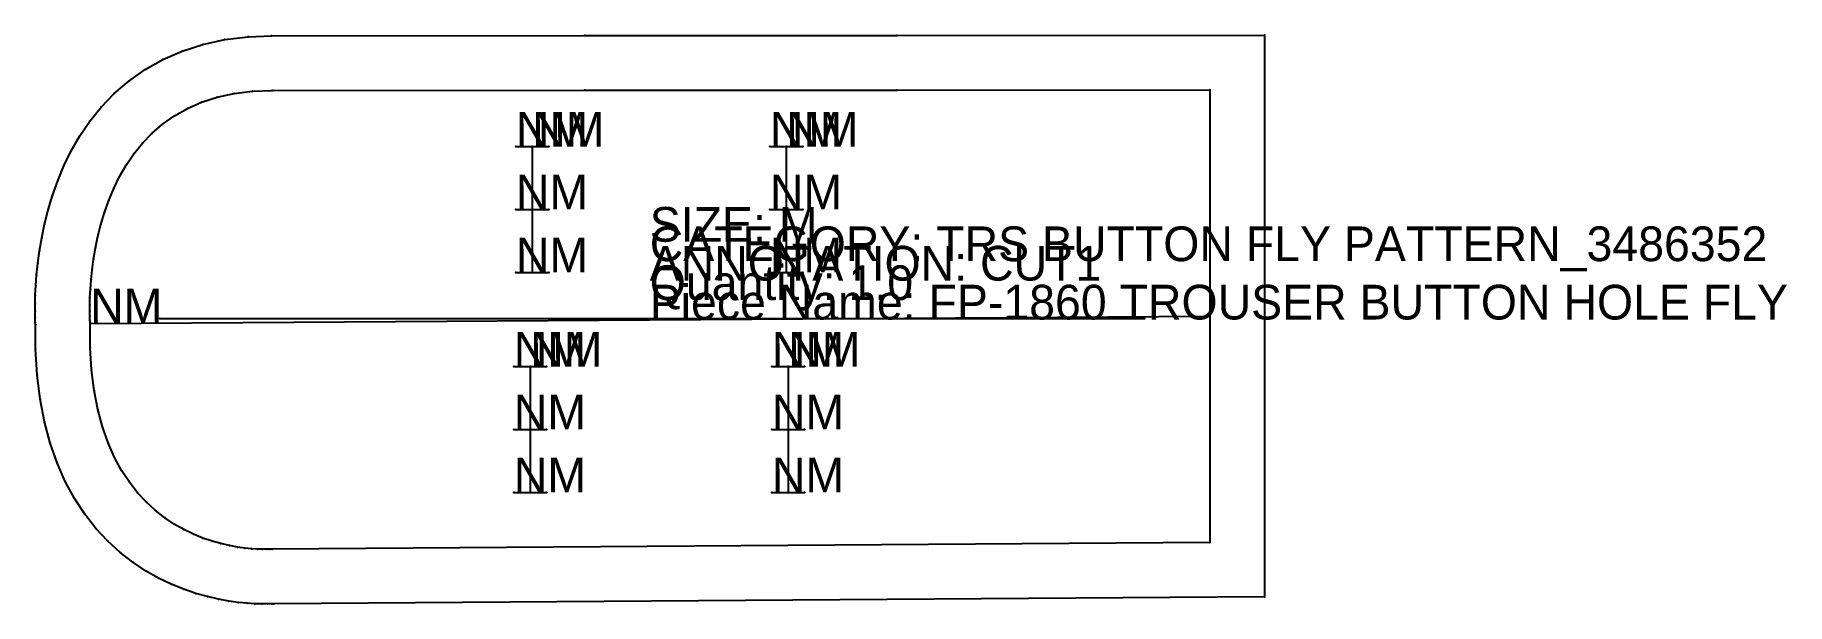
# Model space of a CAD drawing. Extents: x 0 to 50.2, y -48.6 to 1.4.
# Drawn here: x 37.56 to 50.17, y -48.62 to -44.52 of the extents above.
import ezdxf

# ---------------------------------------------------------------- set-up
doc = ezdxf.new("R2010")
doc.units = 0

# ---------------------------------------------------------------- blocks, each defined once
blk = doc.blocks.new('FP-1860 TROUSER BUTTON HOLE FLY_M')
at = {"layer": '1'}
for points in [[(37.5647, -46.5931), (37.5636, -46.5576), (37.5631, -46.5128), (37.5634, -46.4596), (37.5652, -46.3972), (37.5688, -46.3272), (37.5747, -46.2501), (37.5833, -46.1665), (37.5955, -46.0771), (37.6115, -45.9832), (37.6319, -45.885), (37.6574, -45.7833), (37.6887, -45.6789), (37.7263, -45.5726), (37.7713, -45.4648), (37.8243, -45.3572), (37.886, -45.2501), (37.9579, -45.1447), (38.04, -45.0428), (38.1335, -44.9455), (38.2385, -44.8548), (38.3554, -44.7722), (38.4834, -44.6998), (38.6224, -44.6388), (38.7717, -44.5907), (38.9301, -44.5561), (39.0976, -44.5357), (39.264, -44.53), (41.5183, -44.5281), (41.5183, -44.5281), (43.766, -44.5261), (43.766, -44.5261), (46.4117, -44.5237)], [(46.4117, -44.5237), (46.4116, -48.5689)], [(46.4116, -48.5689), (39.283, -48.6182), (39.2686, -48.619), (39.2359, -48.6199), (39.1944, -48.6199), (39.1456, -48.6183), (39.0893, -48.6147), (39.0262, -48.6083), (38.9577, -48.5988), (38.8833, -48.5854), (38.8037, -48.5672), (38.7204, -48.5437), (38.6331, -48.5141), (38.5433, -48.4776), (38.4517, -48.4336), (38.3592, -48.3811), (38.2669, -48.3199), (38.1753, -48.2485), (38.0866, -48.1672), (38.0018, -48.0758), (37.9218, -47.9739), (37.8478, -47.8611), (37.781, -47.7381), (37.7221, -47.6049), (37.6718, -47.4615), (37.6308, -47.3081), (37.5992, -47.1445), (37.5776, -46.9706), (37.5662, -46.7859), (37.5656, -46.6103), (37.5656, -46.6103), (37.5655, -46.6073), (37.5647, -46.5931)]]:
    blk.add_lwpolyline(points, dxfattribs=at)
at = {"layer": '14'}
for points in [[(37.9581, -46.5764), (37.9572, -46.549), (37.9568, -46.512), (37.9571, -46.4664), (37.9586, -46.4128), (37.9617, -46.3523), (37.9668, -46.2855), (37.9743, -46.2134), (37.9847, -46.1367), (37.9984, -46.0563), (38.0157, -45.973), (38.0371, -45.8877), (38.063, -45.8012), (38.0938, -45.7143), (38.1299, -45.6278), (38.1718, -45.5427), (38.2197, -45.4596), (38.2743, -45.3795), (38.3358, -45.3032), (38.4047, -45.2315), (38.4814, -45.1652), (38.5663, -45.1052), (38.6598, -45.0524), (38.7623, -45.0074), (38.8743, -44.9713), (38.9961, -44.9447), (39.1282, -44.9286), (39.2709, -44.9237), (41.5186, -44.9218), (41.5186, -44.9218), (43.7663, -44.9198), (43.7663, -44.9198), (46.018, -44.9178)], [(46.018, -44.9178), (46.0179, -48.1779)], [(46.0179, -48.1779), (39.2709, -48.2246), (39.2525, -48.2256), (39.2305, -48.2262), (39.2009, -48.2262), (39.1644, -48.225), (39.1215, -48.2223), (39.0731, -48.2174), (39.0198, -48.21), (38.9622, -48.1996), (38.901, -48.1856), (38.837, -48.1676), (38.7707, -48.1451), (38.7029, -48.1175), (38.6342, -48.0845), (38.5654, -48.0455), (38.497, -48.0001), (38.4297, -47.9477), (38.3644, -47.8878), (38.3015, -47.82), (38.2418, -47.7439), (38.1859, -47.6588), (38.1346, -47.5643), (38.0885, -47.46), (38.0483, -47.3453), (38.0147, -47.2198), (37.9883, -47.0829), (37.9698, -46.9342), (37.9599, -46.7732), (37.9593, -46.5994), (37.9589, -46.5935), (37.9589, -46.5935), (37.9581, -46.5764)]]:
    blk.add_lwpolyline(points, dxfattribs=at)
at = {"layer": '2'}
for p in [(39.264, -44.53), (41.5183, -44.5281), (43.766, -44.5261), (46.4117, -44.5237), (46.4117, -44.5237), (39.2709, -44.9237), (41.5186, -44.9218), (43.7663, -44.9198), (46.018, -44.9178), (46.018, -44.9178), (41.0238, -45.3268), (41.1419, -45.3268), (41.26, -45.3268), (42.8523, -45.3268), (42.9704, -45.3268), (43.0885, -45.3268), (41.0238, -45.7796), (41.26, -45.7796), (42.8523, -45.7796), (43.0885, -45.7796), (41.0238, -46.2323), (41.1419, -46.2323), (41.26, -46.2323), (42.8523, -46.2323), (42.9704, -46.2323), (43.0885, -46.2323), (37.5656, -46.6103), (37.9589, -46.5935), (37.9593, -46.5994), (37.9593, -46.5994), (38.4617, -46.5651), (45.5483, -46.5651), (46.0179, -46.5487), (41.0088, -46.9108), (41.1269, -46.9108), (41.2451, -46.9108), (42.8663, -46.9108), (42.9844, -46.9108), (43.1025, -46.9108), (41.0088, -47.3635), (41.2451, -47.3635), (42.8663, -47.3635), (43.1025, -47.3635), (41.0088, -47.8163), (41.1269, -47.8163), (41.2451, -47.8163), (42.8663, -47.8163), (42.9844, -47.8163), (43.1025, -47.8163), (39.2709, -48.2246), (46.0179, -48.1779), (46.0179, -48.1779), (39.283, -48.6182), (46.4116, -48.5689), (46.4116, -48.5689)]:
    blk.add_point(p, dxfattribs=at)
at = {"layer": '3'}
for p in [(38.7717, -44.5907), (38.9301, -44.5561), (39.0976, -44.5357), (41.5183, -44.5281), (43.766, -44.5261), (38.4834, -44.6998), (38.6224, -44.6388), (38.2385, -44.8548), (38.3554, -44.7722), (38.1335, -44.9455), (38.7623, -45.0074), (38.8743, -44.9713), (38.9961, -44.9447), (39.1282, -44.9286), (41.5186, -44.9218), (43.7663, -44.9198), (38.04, -45.0428), (38.5663, -45.1052), (38.6598, -45.0524), (37.886, -45.2501), (37.9579, -45.1447), (38.4047, -45.2315), (38.4814, -45.1652), (37.8243, -45.3572), (38.2743, -45.3795), (38.3358, -45.3032), (37.7713, -45.4648), (38.2197, -45.4596), (37.7263, -45.5726), (38.1299, -45.6278), (38.1718, -45.5427), (37.6887, -45.6789), (38.0938, -45.7143), (37.6319, -45.885), (37.6574, -45.7833), (38.0371, -45.8877), (38.063, -45.8012), (37.6115, -45.9832), (38.0157, -45.973), (37.5955, -46.0771), (37.9847, -46.1367), (37.9984, -46.0563), (37.5747, -46.2501), (37.5833, -46.1665), (37.9743, -46.2134), (37.5652, -46.3972), (37.5688, -46.3272), (37.9617, -46.3523), (37.9668, -46.2855), (37.5631, -46.5128), (37.5634, -46.4596), (37.9568, -46.512), (37.9571, -46.4664), (37.9586, -46.4128), (37.5636, -46.5576), (37.5647, -46.5931), (37.5647, -46.5931), (37.5655, -46.6073), (37.5656, -46.6103), (37.9572, -46.549), (37.9581, -46.5764), (37.9581, -46.5764), (37.9589, -46.5935), (37.9599, -46.7732), (37.5662, -46.7859), (37.5776, -46.9706), (37.9698, -46.9342), (37.5992, -47.1445), (37.9883, -47.0829), (38.0147, -47.2198), (37.6308, -47.3081), (38.0483, -47.3453), (37.6718, -47.4615), (38.0885, -47.46), (37.7221, -47.6049), (38.1346, -47.5643), (38.1859, -47.6588), (37.781, -47.7381), (38.2418, -47.7439), (37.8478, -47.8611), (38.3015, -47.82), (38.3644, -47.8878), (37.9218, -47.9739), (38.4297, -47.9477), (38.497, -48.0001), (38.0018, -48.0758), (38.0866, -48.1672), (38.5654, -48.0455), (38.6342, -48.0845), (38.7029, -48.1175), (38.7707, -48.1451), (38.837, -48.1676), (38.1753, -48.2485), (38.901, -48.1856), (38.9622, -48.1996), (39.0198, -48.21), (39.0731, -48.2174), (39.1215, -48.2223), (39.1644, -48.225), (39.2009, -48.2262), (39.2305, -48.2262), (39.2525, -48.2256), (38.2669, -48.3199), (38.3592, -48.3811), (38.4517, -48.4336), (38.5433, -48.4776), (38.6331, -48.5141), (38.7204, -48.5437), (38.8037, -48.5672), (38.8833, -48.5854), (38.9577, -48.5988), (39.0262, -48.6083), (39.0893, -48.6147), (39.1456, -48.6183), (39.1944, -48.6199), (39.2359, -48.6199), (39.2686, -48.619)]:
    blk.add_point(p, dxfattribs=at)
at = {"layer": '5'}
blk.add_line((38.4617, -46.5651), (45.5483, -46.5651), dxfattribs=at)
at = {"layer": '7'}
blk.add_line((38.4617, -46.5651), (45.5483, -46.5651), dxfattribs=at)
at = {"layer": '8'}
for p, q in [((41.0238, -45.3268), (41.26, -45.3268)), ((41.1419, -45.3268), (41.1419, -46.2323)), ((42.8523, -45.3268), (43.0885, -45.3268)), ((42.9704, -45.3268), (42.9704, -46.2323)), ((41.0238, -45.7796), (41.26, -45.7796)), ((42.8523, -45.7796), (43.0885, -45.7796)), ((41.0238, -46.2323), (41.26, -46.2323)), ((42.8523, -46.2323), (43.0885, -46.2323)), ((37.9593, -46.5994), (46.0179, -46.5487)), ((41.0088, -46.9108), (41.2451, -46.9108)), ((41.1269, -46.9108), (41.1269, -47.8163)), ((42.8663, -46.9108), (43.1025, -46.9108)), ((42.9844, -46.9108), (42.9844, -47.8163)), ((41.0088, -47.3635), (41.2451, -47.3635)), ((42.8663, -47.3635), (43.1025, -47.3635)), ((41.0088, -47.8163), (41.2451, -47.8163)), ((42.8663, -47.8163), (43.1025, -47.8163))]:
    blk.add_line(p, q, dxfattribs=at)
at = {"layer": '84'}
for points in [[(37.5647, -46.5931), (37.5636, -46.5576), (37.5631, -46.5128), (37.5634, -46.4596), (37.5652, -46.3972), (37.5688, -46.3272), (37.5747, -46.2501), (37.5833, -46.1665), (37.5955, -46.0771), (37.6115, -45.9832), (37.6319, -45.885), (37.6574, -45.7833), (37.6887, -45.6789), (37.7263, -45.5726), (37.7713, -45.4648), (37.8243, -45.3572), (37.886, -45.2501), (37.9579, -45.1447), (38.04, -45.0428), (38.1335, -44.9455), (38.2385, -44.8548), (38.3554, -44.7722), (38.4834, -44.6998), (38.6224, -44.6388), (38.7717, -44.5907), (38.9301, -44.5561), (39.0976, -44.5357), (39.264, -44.53), (41.5183, -44.5281), (41.5183, -44.5281), (43.766, -44.5261), (43.766, -44.5261), (46.4117, -44.5237)], [(46.4117, -44.5237), (46.4116, -48.5689)], [(46.4116, -48.5689), (39.283, -48.6182), (39.2686, -48.619), (39.2359, -48.6199), (39.1944, -48.6199), (39.1456, -48.6183), (39.0893, -48.6147), (39.0262, -48.6083), (38.9577, -48.5988), (38.8833, -48.5854), (38.8037, -48.5672), (38.7204, -48.5437), (38.6331, -48.5141), (38.5433, -48.4776), (38.4517, -48.4336), (38.3592, -48.3811), (38.2669, -48.3199), (38.1753, -48.2485), (38.0866, -48.1672), (38.0018, -48.0758), (37.9218, -47.9739), (37.8478, -47.8611), (37.781, -47.7381), (37.7221, -47.6049), (37.6718, -47.4615), (37.6308, -47.3081), (37.5992, -47.1445), (37.5776, -46.9706), (37.5662, -46.7859), (37.5656, -46.6103), (37.5656, -46.6103), (37.5655, -46.6073), (37.5647, -46.5931)]]:
    blk.add_lwpolyline(points, dxfattribs=at)
at = {"layer": '85'}
for points in [[(41.0238, -45.3268), (41.26, -45.3268)], [(41.1419, -45.3268), (41.1419, -46.2323)], [(42.8523, -45.3268), (43.0885, -45.3268)], [(42.9704, -45.3268), (42.9704, -46.2323)], [(41.0238, -45.7796), (41.26, -45.7796)], [(42.8523, -45.7796), (43.0885, -45.7796)], [(41.0238, -46.2323), (41.26, -46.2323)], [(42.8523, -46.2323), (43.0885, -46.2323)], [(37.9593, -46.5994), (46.0179, -46.5487)], [(41.0088, -46.9108), (41.2451, -46.9108)], [(41.1269, -46.9108), (41.1269, -47.8163)], [(42.8663, -46.9108), (43.1025, -46.9108)], [(42.9844, -46.9108), (42.9844, -47.8163)], [(41.0088, -47.3635), (41.2451, -47.3635)], [(42.8663, -47.3635), (43.1025, -47.3635)], [(41.0088, -47.8163), (41.2451, -47.8163)], [(42.8663, -47.8163), (43.1025, -47.8163)]]:
    blk.add_lwpolyline(points, dxfattribs=at)
at = {"layer": '87'}
for points in [[(37.9581, -46.5764), (37.9572, -46.549), (37.9568, -46.512), (37.9571, -46.4664), (37.9586, -46.4128), (37.9617, -46.3523), (37.9668, -46.2855), (37.9743, -46.2134), (37.9847, -46.1367), (37.9984, -46.0563), (38.0157, -45.973), (38.0371, -45.8877), (38.063, -45.8012), (38.0938, -45.7143), (38.1299, -45.6278), (38.1718, -45.5427), (38.2197, -45.4596), (38.2743, -45.3795), (38.3358, -45.3032), (38.4047, -45.2315), (38.4814, -45.1652), (38.5663, -45.1052), (38.6598, -45.0524), (38.7623, -45.0074), (38.8743, -44.9713), (38.9961, -44.9447), (39.1282, -44.9286), (39.2709, -44.9237), (41.5186, -44.9218), (41.5186, -44.9218), (43.7663, -44.9198), (43.7663, -44.9198), (46.018, -44.9178)], [(46.018, -44.9178), (46.0179, -48.1779)], [(46.0179, -48.1779), (39.2709, -48.2246), (39.2525, -48.2256), (39.2305, -48.2262), (39.2009, -48.2262), (39.1644, -48.225), (39.1215, -48.2223), (39.0731, -48.2174), (39.0198, -48.21), (38.9622, -48.1996), (38.901, -48.1856), (38.837, -48.1676), (38.7707, -48.1451), (38.7029, -48.1175), (38.6342, -48.0845), (38.5654, -48.0455), (38.497, -48.0001), (38.4297, -47.9477), (38.3644, -47.8878), (38.3015, -47.82), (38.2418, -47.7439), (38.1859, -47.6588), (38.1346, -47.5643), (38.0885, -47.46), (38.0483, -47.3453), (38.0147, -47.2198), (37.9883, -47.0829), (37.9698, -46.9342), (37.9599, -46.7732), (37.9593, -46.5994), (37.9589, -46.5935), (37.9589, -46.5935), (37.9581, -46.5764)]]:
    blk.add_lwpolyline(points, dxfattribs=at)
at = {"layer": '1'}
for s, p in [('SIZE: M', (41.9874, -46.0118)), ('CATEGORY: TRS BUTTON FLY PATTERN_3486352', (41.9874, -46.1518)), ('ANNOTATION: CUT1', (41.9874, -46.2918)), ('Quantity: 1,0', (41.9874, -46.4318)), ('Piece Name: FP-1860 TROUSER BUTTON HOLE FLY', (41.9874, -46.5718))]:
    blk.add_text(s, height=0.25, dxfattribs=at).set_placement(p)
at = {"layer": '8'}
for p in [(41.0238, -45.3268), (41.1419, -45.3268), (42.8523, -45.3268), (42.9704, -45.3268), (41.0238, -45.7796), (42.8523, -45.7796), (41.0238, -46.2323), (42.8523, -46.2323), (37.9593, -46.5994), (41.0088, -46.9108), (41.1269, -46.9108), (42.8663, -46.9108), (42.9844, -46.9108), (41.0088, -47.3635), (42.8663, -47.3635), (41.0088, -47.8163), (42.8663, -47.8163)]:
    blk.add_text('NM', height=0.25, dxfattribs=at).set_placement(p)
at = {"layer": '85'}
for p in [(41.0238, -45.3268), (41.1419, -45.3268), (42.8523, -45.3268), (42.9704, -45.3268), (41.0238, -45.7796), (42.8523, -45.7796), (41.0238, -46.2323), (42.8523, -46.2323), (37.9593, -46.5994), (41.0088, -46.9108), (41.1269, -46.9108), (42.8663, -46.9108), (42.9844, -46.9108), (41.0088, -47.3635), (42.8663, -47.3635), (41.0088, -47.8163), (42.8663, -47.8163)]:
    blk.add_text('NM', height=0.25, dxfattribs=at).set_placement(p)

msp = doc.modelspace()

# ---------------------------------------------------------------- block references
at = {"layer": '1'}
msp.add_blockref('FP-1860 TROUSER BUTTON HOLE FLY_M', (0, 0), dxfattribs=at)

doc.saveas('drawing.dxf')
